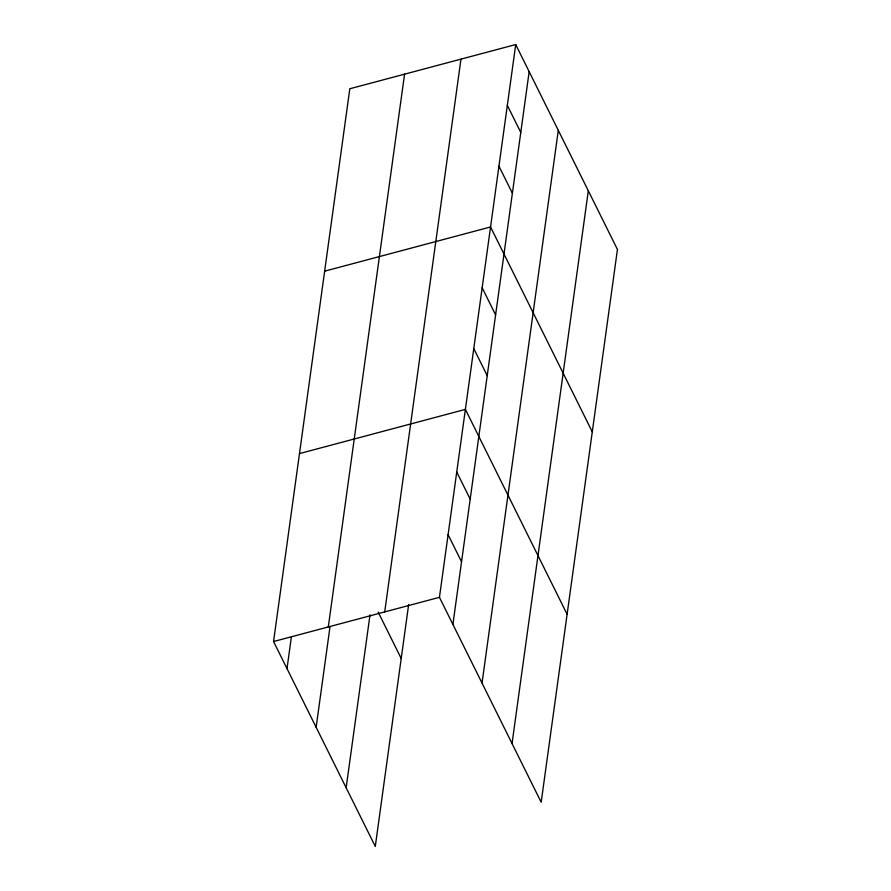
<?xml version="1.0" encoding="UTF-8"?>
<svg xmlns="http://www.w3.org/2000/svg" width="891" height="891" viewBox="0 0 891 891"><rect width="100%" height="100%" fill="white"/><g stroke="black" fill="none" stroke-linecap="round" stroke-linejoin="round"><path stroke-width="1.34" d="M408.668 604.454L375.278 846.45L273.559 641.531L349.818 88.755L515.722 44.55L617.441 249.469L541.182 802.245L439.452 597.326L515.722 44.55M287.002 668.618L291.324 637.299M328.3 626.941L404.57 74.165M316.138 727.301L330.038 626.518M346.154 787.767L370.01 614.801M384.712 611.917L460.97 59.14M452.906 624.413L529.165 71.636M482.031 683.096L558.301 130.32M512.047 743.562L588.316 190.785M324.658 271.165L490.551 226.971L592.281 431.89M299.487 453.586L465.392 409.381L567.11 614.3M273.559 641.531L439.452 597.326M507.324 105.361L520.778 132.447M498.938 166.16L512.392 193.247M482.165 287.771L495.608 314.857M473.778 348.581L487.221 375.668M456.738 472.03L470.192 499.116M448.095 534.678L461.549 561.764M378.152 612.05L401.206 658.505"/></g></svg>
